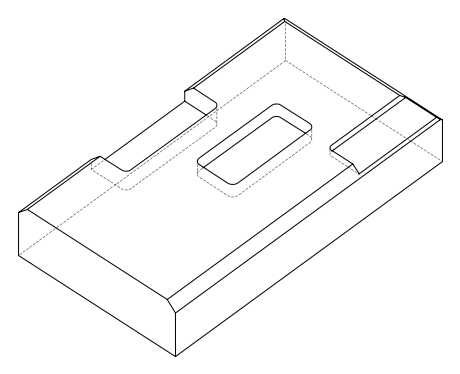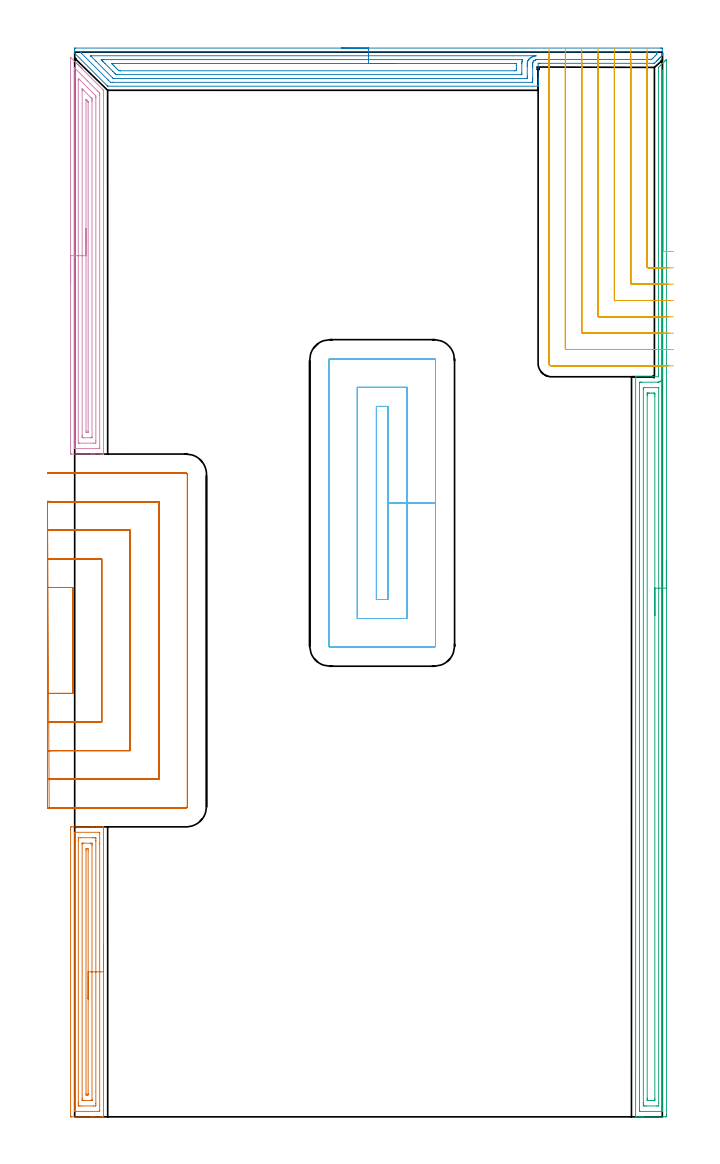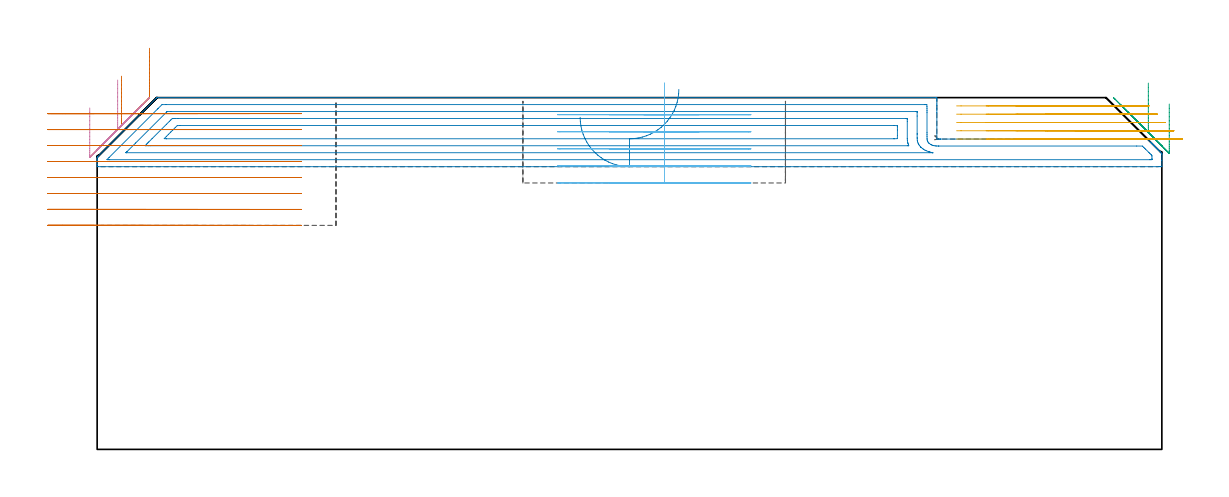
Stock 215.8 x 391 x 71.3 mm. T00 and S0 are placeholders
(PLAN: 7 operations, 2 tool changes, 67.3 min)
(1 AREA_MILL | FG_CHAMFER_SURFACE | UGT0205_001 | 4.46 min | 8277 mm3)
(2 AREA_MILL_1 | FG_CHAMFER_SURFACE_1 | UGT0205_001 | 7.65 min | 21150 mm3)
(3 AREA_MILL_2 | FG_CHAMFER_SURFACE_2 | UGT0205_001 | 10.81 min | 24312 mm3)
(4 AREA_MILL_3 | FG_CHAMFER_SURFACE_3 | UGT0205_001 | 5.79 min | 10552 mm3)
(5 MILL_CORNER_NOTCH_RECTANGULAR | CORNER_NOTCH_RECTANGULAR | NXT0201_009 | Follow Part, ap 2, ae 75% | 9.22 min | 35391 mm3)
(6 MILL_RECTANGULAR_POCKET | POCKET_RECTANGULAR_STRAIGHT | UGT0201_132 | Follow Part, ap 3.5, ae 75% | 7.16 min | 109538 mm3)
(7 MILL_SLOT | SLOT_PARTIAL_RECTANGULAR | UGT0201_132 | Follow Part, ap 3.5, ae 75% | 22.23 min | 170048 mm3)
(TOOL UGT0205_001 | Chamfer Mill 20 x 3 x 45 deg. | D20 FL50 Z2)
(TOOL NXT0201_009 | ENDMILL 8mm [2P460-0800-NA 1630] | D8 FL26 Z6)
(TOOL UGT0201_132 | Carbide End Mill 14.0 | D14 FL30 Z4)
(OP 1 AREA_MILL)
G17 G21 G94 G90
T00 M6
G54
G17 G0 G90 X10.6 Y63.25 S1061 M3
G43 Z81.3 H0
G94 G1 Y63.212 Z80.428 F250.
Y63.098 Z79.563
Y62.909 Z78.712
Y62.647 Z77.88
Y62.313 Z77.074
Y61.91 Z76.3
Y61.442 Z75.564
Y60.91 Z74.872
Y60.321 Z74.229
Y59.678 Z73.639
Y58.986 Z73.108
Y58.25 Z72.64
Y57.476 Z72.237
Y56.67 Z71.903
Y55.838 Z71.641
Y54.986 Z71.452
Y54.122 Z71.338
Y53.25 Z71.3
Y0.157
X10.598 Y0.01 Z71.289
X10.475 Y0.003 Z71.167
X10.345 Y0. Z71.044
X9.98 Z70.679
X9.363 Z70.057
X7.304 Z68.001
X6.738 Z67.432
X6.146 Z66.841
X-1.138 Z59.559
X-1.425 Y0.004 Z59.272
X-1.492 Y0.01 Z59.205
X-1.499 Y0.079 Z59.199
X-1.5 Y0.604 Z59.2
Y105.373
X-1.499 Y105.896 Z59.201
X-1.496 Y106.262 Z59.202
X-1.493 Y106.49 Z59.205
X-1.138 Y106.494 Z59.559
X-0.546 Y106.5 Z60.151
X6.738 Z67.432
X8.179 Z68.876
X9.363 Z70.057
X10.345 Z71.044
X10.475 Y106.497 Z71.167
X10.598 Y106.49 Z71.288
X10.6 Y106.342 Z71.3
Y53.25
X9.186 Z69.886
X9.185 Y2.388 Z69.885
X9.181 Y2.033 Z69.881
X9.179 Y2.018 Z69.879
X9.163 Y2.01 Z69.863
X9.097 Y2.004 Z69.797
X8.995 Y2.001 Z69.695
X0.117 Y2. Z60.817
X-0.032 Y2.003 Z60.668
X-0.058 Y2.007 Z60.642
X-0.079 Y2.013 Z60.621
X-0.081 Y2.046 Z60.619
X-0.085 Y2.206 Z60.615
X-0.086 Y6.223 Z60.614
X-0.085 Y104.112 Z60.615
X-0.081 Y104.467 Z60.619
X-0.079 Y104.482 Z60.621
X-0.063 Y104.49 Z60.637
X0.003 Y104.496 Z60.703
X0.105 Y104.499 Z60.805
X8.983 Y104.5 Z69.683
X9.131 Y104.497 Z69.831
X9.158 Y104.493 Z69.858
X9.179 Y104.487 Z69.879
X9.181 Y104.454 Z69.881
X9.185 Y104.294 Z69.885
X9.186 Y100.266 Z69.886
Y53.25
X7.771 Z68.471
Y4.904
X7.766 Y4.173 Z68.466
X7.764 Y4.018 Z68.464
X7.613 Y4.01 Z68.313
X6.906 Y4.001 Z67.606
X2.362 Y4. Z63.062
X1.654 Y4.003 Z62.354
X1.487 Y4.01 Z62.187
X1.335 Y4.02 Z62.035
X1.332 Y4.173 Z62.032
X1.33 Y4.333 Z62.03
X1.328 Y5.065 Z62.028
Y5.227
X1.329 Y101.596 Z62.029
X1.334 Y102.327 Z62.034
X1.336 Y102.482 Z62.036
X1.487 Y102.49 Z62.187
X2.194 Y102.499 Z62.894
X6.738 Y102.5 Z67.438
X7.446 Y102.497 Z68.146
X7.613 Y102.49 Z68.313
X7.765 Y102.48 Z68.465
X7.768 Y102.327 Z68.468
X7.77 Y102.167 Z68.47
X7.771 Y101.435 Z68.471
Y101.273
Y53.25
X6.357 Z67.057
Y6.346
X6.356 Y6.177 Z67.056
X6.352 Y6.043 Z67.052
X6.35 Y6.01 Z67.05
X6.331 Y6.006 Z67.031
X6.279 Y6.003 Z66.979
X5.863 Y6. Z66.563
X5.821 Z66.521
X3.237 Z63.937
X3.195 Z63.895
X2.827 Y6.01 Z63.527
X2.749 Y6.018 Z63.449
X2.746 Y6.072 Z63.446
X2.744 Y6.129 Z63.444
X2.743 Y6.462 Z63.443
Y6.85
Y100.154
X2.744 Y100.323 Z63.444
X2.748 Y100.457 Z63.448
X2.75 Y100.49 Z63.45
X2.769 Y100.494 Z63.469
X2.821 Y100.497 Z63.521
X3.237 Y100.5 Z63.937
X3.279 Z63.979
X5.863 Z66.563
X5.905 Z66.605
X6.273 Y100.49 Z66.973
X6.351 Y100.482 Z67.051
X6.354 Y100.428 Z67.054
X6.356 Y100.371 Z67.056
X6.357 Y100.038 Z67.057
Y99.65
Y53.25
X4.943 Z65.643
Y8.606
X4.936 Y8.197 Z65.636
X4.924 Y8.01 Z65.624
X4.73 Y8.005 Z65.43
X4.268 Y8.01 Z64.968
X4.164 Y8.018 Z64.864
X4.157 Y8.634 Z64.857
Y97.893
X4.164 Y98.302 Z64.864
X4.176 Y98.49 Z64.876
X4.37 Y98.495 Z65.07
X4.832 Y98.49 Z65.532
X4.936 Y98.481 Z65.636
X4.943 Y97.866 Z65.643
Y53.25
Y52.378 Z65.681
Y51.514 Z65.795
Y50.662 Z65.984
Y49.83 Z66.246
Y49.024 Z66.58
Y48.25 Z66.983
Y47.514 Z67.452
Y46.822 Z67.983
Y46.179 Z68.572
Y45.59 Z69.215
Y45.058 Z69.907
Y44.59 Z70.643
Y44.187 Z71.417
Y43.853 Z72.223
Y43.591 Z73.055
Y43.402 Z73.907
Y43.288 Z74.771
Y43.25 Z75.643
G0 Z81.3
M5
M2
(OP 2 AREA_MILL_1)
G17 G21 G94 G90
T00 M6
G54
G17 G0 G90 X97.9 Y392.5 S1061 M3
G43 Z81.3 H0
Z67.3
G94 G1 X97.938 Z66.428 F250.
X98.052 Z65.564
X98.241 Z64.712
X98.503 Z63.88
X98.837 Z63.074
X99.24 Z62.3
X99.708 Z61.564
X100.24 Z60.872
X100.829 Z60.229
X101.472 Z59.64
X102.164 Z59.108
X102.9 Z58.64
X103.674 Z58.237
X104.48 Z57.903
X105.312 Z57.641
X106.164 Z57.452
X107.028 Z57.338
X107.9 Z57.3
X215.174
X215.413 Y392.498 Z57.302
X215.797 Y392.491 Z57.305
X215.799 Y392.441 Z57.356
X215.8 Y391.211 Z58.584
Y389.937 Z59.861
X215.799 Y389.893 Z59.905
X215.797 Y389.808 Z59.989
X215.77 Y389.773 Z60.025
X215.509 Y389.509 Z60.291
X215.403 Y389.403 Z60.397
X215.174 Y389.172 Z60.625
X215.017 Y389.014 Z60.781
X214.863 Y388.861 Z60.936
X214.727 Y388.725 Z61.072
X214.577 Y388.575 Z61.22
X214.431 Y388.43 Z61.368
X214.28 Y388.279 Z61.519
X214.138 Y388.136 Z61.66
X213.999 Y387.998 Z61.8
X213.833 Y387.832 Z61.966
X213.698 Y387.696 Z62.1
X213.567 Y387.566 Z62.232
X212.992 Y386.993 Z62.805
X212.902 Y386.906 Z62.892
X212.492 Y386.9 Z62.9
X170.919
X170.833 Z62.897
X170.819 Z62.9
X170.476 Y386.898 Z62.898
X170.2 Y386.899 Z62.899
Y381.547 Z68.248
Y381.004 Z68.793
Y380.668 Z69.128
Y380.125 Z69.671
Y379.789 Z70.005
Y379.118 Z70.681
Y378.814 Z70.986
Y378.657 Z71.136
X170.19 Y378.502 Z71.288
X170.029 Y378.5 Z71.3
X12.248
X12.105 Y378.504 Z71.289
X11.969 Y378.631 Z71.168
X0.15 Y390.449 Z59.348
X0.09 Y390.507 Z59.288
X0.01 Y390.598 Z59.193
X0.002 Y390.681 Z59.11
X0. Y391.124 Z58.676
Y391.384 Z58.416
Y392.089 Z57.706
X0.001 Y392.441 Z57.356
X0.003 Y392.491 Z57.305
X0.179 Y392.5 Z57.3
X107.9
Y391.086 Z58.714
X213.386 Y391.085 Z58.715
X213.515 Y391.084 Z58.716
X213.748 Y391.079 Z58.721
X213.791 Y391.072 Z58.728
X213.795 Y391.04 Z58.76
X213.797 Y391.006 Z58.794
X213.798 Y390.805 Z58.995
X213.79 Y390.332 Z59.468
X213.775 Y390.236 Z59.564
X213.714 Y390.17 Z59.63
X213.635 Y390.087 Z59.713
X213.386 Y389.835 Z59.965
X213.193 Y389.643 Z60.157
X212.492 Y388.941 Z60.859
X212.306 Y388.757 Z61.043
X212.121 Y388.575 Z61.225
X211.857 Y388.32 Z61.48
X210.704 Y388.314 Z61.486
X170.609
X170.476 Y388.312 Z61.488
X170.163 Y388.307 Z61.493
X169.874 Y388.288 Z61.512
X169.582 Y388.238 Z61.562
X169.342 Y388.17 Z61.63
X169.168 Y388.103 Z61.697
X168.979 Y388.011 Z61.789
X168.688 Y387.816 Z61.984
X168.624 Y387.76 Z62.04
X168.559 Y387.696 Z62.104
X168.428 Y387.54 Z62.26
X168.353 Y387.424 Z62.376
X168.266 Y387.233 Z62.567
X168.222 Y387.051 Z62.749
X168.21 Y386.818 Z62.982
X168.202 Y386.34 Z63.46
X168.201 Y385.939 Z63.861
X168.2 Y385.541 Z64.259
Y381.547 Z68.253
Y381.148 Z68.652
X168.196 Y380.668 Z69.132
X168.191 Y380.279 Z69.521
X168.168 Y379.921 Z69.879
X167.794 Y379.916 Z69.884
X167.667 Y379.915 Z69.885
X14.036
X13.908
X13.142 Y379.921 Z69.879
X12.383 Y380.668 Z69.132
X12.248 Y380.802 Z68.998
X2.414 Y390.636 Z59.164
X2.051 Y391.009 Z58.791
X2.016 Y391.045 Z58.755
X2.011 Y391.071 Z58.729
X2.127 Y391.079 Z58.721
X2.414 Y391.084 Z58.716
X2.542 Y391.085 Z58.715
X107.9 Y391.086 Z58.714
Y389.672 Z60.128
X168.688 Y389.671 Z60.129
X169.361
X169.362 Y389.67 Z60.13
X168.87 Y389.559 Z60.241
X168.688 Y389.513 Z60.287
X168.641 Y389.5 Z60.3
X168.496 Y389.453 Z60.347
X168. Y389.251 Z60.549
X167.794 Y389.151 Z60.649
X167.437 Y388.926 Z60.874
X167.285 Y388.824 Z60.976
X166.984 Y388.575 Z61.225
X166.941 Y388.535 Z61.265
X166.9 Y388.494 Z61.306
X166.654 Y388.194 Z61.606
X166.552 Y388.039 Z61.761
X166.474 Y387.908 Z61.892
X166.376 Y387.696 Z62.104
X166.283 Y387.424 Z62.376
X166.227 Y387.153 Z62.647
X166.21 Y386.818 Z62.982
X166.203 Y386.625 Z63.175
X166.2 Y385.939 Z63.861
Y385.749 Z64.051
Y382.235 Z67.565
X166.198 Y381.547 Z68.253
X166.195 Y381.361 Z68.439
X166.19 Y381.336 Z68.464
X166.172 Y381.334 Z68.466
X166.117 Y381.331 Z68.469
X166.007 Y381.329 Z68.471
X14.93
X14.255 Y381.33 Z68.47
X14.203 Y381.333 Z68.467
X14.18 Y381.335 Z68.465
X14.126 Y381.382 Z68.418
X14.036 Y381.465 Z68.335
X7.803 Y387.696 Z62.104
X6.046 Y389.453 Z60.347
X5.99 Y389.51 Z60.29
X5.867 Y389.641 Z60.159
X5.845 Y389.666 Z60.134
X5.851 Y389.668 Z60.132
X5.87 Y389.67 Z60.13
X5.892 Y389.671 Z60.129
X5.99
X107.9 Y389.672 Z60.128
Y388.257 Z61.543
X164.219
X164.409 Y388.255 Z61.545
X164.477 Y388.253 Z61.547
X164.505 Y388.251 Z61.549
X164.426 Y388.027 Z61.773
X164.359 Y387.828 Z61.972
X164.318 Y387.696 Z62.104
X164.298 Y387.619 Z62.181
X164.219 Y387.211 Z62.589
X164.201 Y386.835 Z62.965
X164.2 Y386.818 Z62.982
Y383.304 Z66.496
X164.194 Y382.874 Z66.926
X164.19 Y382.767 Z67.033
X164.186 Y382.749 Z67.051
X164.154 Y382.747 Z67.053
X164.086 Y382.745 Z67.055
X163.895 Y382.743 Z67.057
X16.394
X15.824 Y382.744 Z67.056
X15.497 Y382.746 Z67.054
X15.22 Y382.75 Z67.05
X14.93 Y383.025 Z66.775
X14.647 Y383.304 Z66.496
X14.036 Y383.913 Z65.887
X11.131 Y386.818 Z62.982
X10.46 Y387.489 Z62.311
X10.254 Y387.696 Z62.104
X10.056 Y387.899 Z61.901
X9.718 Y388.251 Z61.549
X9.893 Y388.253 Z61.547
X10.46 Y388.256 Z61.544
X10.783 Y388.257 Z61.543
X107.9
Y386.843 Z62.957
X161.512
X161.537 Y386.842 Z62.958
X162.19 Y386.818 Z62.982
X162.199 Y386.167 Z63.633
X162.2 Y385.061 Z64.739
X162.197 Y384.412 Z65.388
X162.19 Y384.182 Z65.618
X161.562 Y384.158 Z65.642
X161.537 Y384.157 Z65.643
X16.743 Y384.158 Z65.642
X16.717
X16.228 Y384.182 Z65.618
X15.824 Y384.577 Z65.223
X15.338 Y385.061 Z64.739
X14.93 Y385.469 Z64.331
X14.459 Y385.939 Z63.861
X14.036 Y386.365 Z63.435
X13.592 Y386.818 Z62.982
X14.011 Y386.842 Z62.958
X14.036
X107.9 Y386.843 Z62.957
X108.772 Z62.995
X109.636 Z63.109
X110.488 Z63.298
X111.32 Z63.56
X112.126 Z63.894
X112.9 Z64.297
X113.636 Z64.765
X114.328 Z65.296
X114.971 Z65.886
X115.56 Z66.529
X116.092 Z67.221
X116.56 Z67.957
X116.963 Z68.731
X117.297 Z69.537
X117.559 Z70.369
X117.748 Z71.22
X117.862 Z72.085
X117.9 Z72.957
G0 Z81.3
M5
M2
(OP 3 AREA_MILL_2)
G17 G21 G94 G90
T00 M6
G54
G17 G0 G90 X217.3 Y204.15 S1061 M3
G43 Z81.3 H0
Z70.
G94 G1 Y204.112 Z69.128 F250.
Y203.998 Z68.264
Y203.809 Z67.412
Y203.547 Z66.58
Y203.213 Z65.774
Y202.81 Z65.
Y202.341 Z64.264
Y201.81 Z63.572
Y201.221 Z62.929
Y200.578 Z62.34
Y199.886 Z61.808
Y199.15 Z61.34
Y198.376 Z60.937
Y197.57 Z60.603
Y196.738 Z60.341
Y195.886 Z60.152
Y195.022 Z60.038
Y194.15 Z60.
Y1.123
X217.299 Y0.625 Z60.001
X217.296 Y0.234 Z60.003
X217.292 Y0.01 Z60.005
X216.912 Y0.006 Z60.386
X216.298 Y0. Z60.999
X209.019 Z68.275
X208.492 Z68.805
X208.142 Z69.154
X207.615 Z69.681
X207.265 Z70.03
X206.31 Z70.99
X206.154 Y0.001 Z71.138
X206.121 Y0.002 Z71.171
X206.003 Y0.01 Z71.288
X206. Y0.178 Z71.3
Y271.47
X206.005 Y271.79 Z71.291
X206.286 Y271.8 Z71.011
X214.4 Z62.9
Y272.039
Y272.347
X214.399 Y272.364 Z62.896
X214.4 Y272.787 Z62.9
Y384.993
X214.406 Y385.402 Z62.892
X214.494 Y385.495 Z62.804
X215.242 Y386.242 Z62.058
X215.482 Y386.483 Z61.816
X215.596 Y386.598 Z61.7
X216.171 Y387.171 Z61.129
X216.376 Y387.377 Z60.922
X216.473 Y387.475 Z60.823
X216.674 Y387.675 Z60.625
X216.743 Y387.743 Z60.557
X217.172 Y388.173 Z60.127
X217.274 Y388.27 Z60.024
X217.294 Y388.283 Z60.003
X217.299 Y388.27 Z59.999
X217.3 Y194.15 Z60.
X215.886 Z61.414
X215.885 Y2.566 Z61.415
X215.884 Y2.413 Z61.416
X215.879 Y2.044 Z61.421
X215.873 Y2.01 Z61.427
X215.806 Y2.006 Z61.494
X215.698 Y2.002 Z61.602
X215.563 Y2. Z61.737
X207.67 Y2.001 Z69.63
X207.483 Y2.004 Z69.817
X207.45 Y2.007 Z69.85
X207.421 Y2.012 Z69.879
X207.42 Y2.055 Z69.88
X207.416 Y2.26 Z69.884
X207.415 Y2.413 Z69.885
X207.414 Y3.155 Z69.886
X207.415 Y269.53 Z69.885
X207.416 Y269.683 Z69.884
X207.419 Y269.774 Z69.881
X207.42 Y269.789 Z69.88
X207.528 Y269.793 Z69.772
X207.682 Y269.797 Z69.618
X207.912 Y269.8 Z69.388
X208.027 Z69.273
X214.164 Y269.801 Z63.136
X214.281 Y269.805 Z63.019
X214.47 Y269.812 Z62.83
X214.645 Y269.841 Z62.655
X214.904 Y269.941 Z62.396
X215.158 Y270.123 Z62.142
X215.371 Y270.359 Z61.929
X215.51 Y270.577 Z61.79
X215.595 Y270.749 Z61.705
X215.671 Y270.947 Z61.629
X215.739 Y271.187 Z61.561
X215.788 Y271.47 Z61.512
X215.795 Y271.524 Z61.505
X215.806 Y271.704 Z61.494
X215.815 Y272.364 Z61.485
Y272.387
X215.814 Y276.701 Z61.486
X215.815 Y384.099 Z61.485
X215.816 Y384.145 Z61.484
X215.821 Y384.317 Z61.479
X215.826 Y384.364 Z61.474
X215.879 Y384.407 Z61.421
X215.883 Y384.254 Z61.417
X215.884 Y384.099 Z61.416
X215.886 Y383.53 Z61.414
Y194.15
X214.472 Z62.828
X214.471 Y4.901 Z62.829
X214.466 Y4.201 Z62.834
X214.464 Y4.014 Z62.836
X214.281 Y4.01 Z63.019
X213.6 Y4.001 Z63.7
X209.896 Y4. Z67.404
X209.214 Y4.002 Z68.086
X209.019 Y4.008 Z68.281
X208.835 Y4.016 Z68.465
X208.832 Y4.201 Z68.468
X208.83 Y4.394 Z68.47
X208.829 Y5.095 Z68.471
X208.828 Y5.289 Z68.472
X208.829 Y267.195 Z68.471
X208.831 Y267.39 Z68.469
X208.836 Y267.776 Z68.464
X208.84 Y267.792 Z68.46
X208.849 Y267.794 Z68.451
X208.872 Y267.798 Z68.428
X208.921 Y267.799 Z68.379
X209.019 Y267.8 Z68.281
X214.373 Z62.927
X214.449 Y267.795 Z62.851
X214.465 Y267.792 Z62.835
X214.468 Y267.787 Z62.832
X214.47 Y267.775 Z62.83
X214.471 Y267.76 Z62.829
Y267.701
X214.472 Y194.15 Z62.828
X213.057 Z64.243
Y6.883
X213.056 Y6.344 Z64.244
X213.053 Y6.162 Z64.247
X213.05 Y6.026 Z64.25
X212.959 Y6.01 Z64.341
X212.516 Y6. Z64.784
X210.762 Z66.538
X210.342 Y6.01 Z66.958
X210.249 Y6.016 Z67.051
X210.246 Y6.08 Z67.054
X210.245 Y6.147 Z67.055
X210.243 Y6.529 Z67.057
Y6.883
Y264.86
X210.244 Y265.213 Z67.056
X210.248 Y265.749 Z67.052
X210.249 Y265.782 Z67.051
X210.271 Y265.79 Z67.029
X210.341 Y265.794 Z66.959
X210.485 Y265.798 Z66.815
X210.773 Y265.8 Z66.527
X211.074 Z66.226
X211.951 Z65.349
X212.527 Y265.797 Z64.773
X212.835 Y265.793 Z64.465
X213.05 Y265.779 Z64.25
X213.054 Y265.57 Z64.246
X213.056 Y265.213 Z64.244
X213.057 Y264.673 Z64.243
Y194.15
Y193.278 Z64.281
Y192.413 Z64.395
Y191.562 Z64.583
Y190.73 Z64.846
Y189.924 Z65.18
Y189.15 Z65.582
Y188.414 Z66.051
Y187.722 Z66.582
Y187.079 Z67.172
Y186.49 Z67.815
Y185.958 Z68.507
Y185.49 Z69.243
Y185.087 Z70.017
Y184.753 Z70.823
Y184.491 Z71.655
Y184.302 Z72.506
Y184.188 Z73.371
Y184.15 Z74.243
G0 Z81.3
M5
M2
(OP 4 AREA_MILL_3)
G17 G21 G94 G90
T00 M6
G54
G17 G0 G90 X-1.5 Y306.25 S1061 M3
G43 Z81.3 H0
Z69.2
G94 G1 Y306.288 Z68.328 F250.
Y306.402 Z67.463
Y306.591 Z66.612
Y306.853 Z65.78
Y307.187 Z64.974
Y307.59 Z64.2
Y308.058 Z63.464
Y308.59 Z62.772
Y309.179 Z62.129
Y309.822 Z61.54
Y310.514 Z61.008
Y311.25 Z60.54
Y312.024 Z60.137
Y312.83 Z59.803
Y313.662 Z59.541
Y314.514 Z59.352
Y315.378 Z59.238
Y316.25 Z59.2
Y389.044
X-1.499 Y389.096 Z59.199
X-1.498 Z59.2
X-1.495 Z59.202
X0.686 Y386.914 Z61.386
X0.884 Y386.717 Z61.582
X1.05 Y386.553 Z61.744
X1.209 Y386.392 Z61.907
X1.33 Y386.271 Z62.028
X1.487 Y386.115 Z62.182
X1.639 Y385.963 Z62.336
X1.776 Y385.825 Z62.474
X1.925 Y385.678 Z62.62
X2.068 Y385.533 Z62.766
X2.222 Y385.379 Z62.92
X2.362 Y385.24 Z63.058
X2.497 Y385.104 Z63.195
X2.668 Y384.933 Z63.366
X10.249 Y377.351 Z70.948
X10.548 Y377.05 Z71.244
X10.596 Y376.994 Z71.289
X10.6 Y376.905 Z71.3
Y243.553
X10.598 Y243.41 Z71.289
X10.478 Y243.403 Z71.171
X10.352 Y243.4 Z71.051
X9.963 Z70.662
X9.363 Z70.057
X7.313 Z68.01
X6.738 Z67.432
X6.15 Z66.845
X-1.138 Z59.559
X-1.429 Y243.404 Z59.268
X-1.492 Y243.41 Z59.205
X-1.499 Y243.475 Z59.199
X-1.5 Y243.999 Z59.2
Y316.25
X-0.086 Z60.614
X-0.085 Y384.752 Z60.615
X-0.083 Y384.933 Z60.617
X-0.079 Y385.138 Z60.621
X-0.075 Y385.213 Z60.625
X-0.026 Y385.167 Z60.674
X0.215 Y384.933 Z60.915
X4.677 Y380.473 Z65.377
X8.488 Y376.662 Z69.188
X9.131 Y376.013 Z69.831
X9.175 Y375.964 Z69.875
X9.179 Y375.923 Z69.879
X9.182 Y375.835 Z69.882
X9.184 Y375.658 Z69.884
X9.186 Y375.302 Z69.886
Y375.121
X9.185 Y245.964 Z69.885
X9.184 Y245.783 Z69.884
X9.18 Y245.429 Z69.88
X9.179 Y245.414 Z69.879
X9.155 Y245.41 Z69.855
X9.089 Y245.404 Z69.789
X8.989 Y245.401 Z69.689
X0.112 Z60.812
X-0.032 Y245.404 Z60.668
X-0.058 Y245.407 Z60.642
X-0.079 Y245.411 Z60.621
X-0.08 Y245.443 Z60.62
X-0.084 Y245.601 Z60.616
X-0.085 Y245.783 Z60.615
X-0.086 Y246.494 Z60.614
Y316.25
X1.328 Z62.028
Y380.635
X1.329 Y381.365 Z62.029
X1.335 Z62.035
X7.613 Y375.088 Z68.313
X7.716 Y374.979 Z68.416
X7.764 Y374.925 Z68.464
X7.768 Y374.715 Z68.468
X7.771 Y374.391 Z68.471
Y374.229
Y248.297
X7.767 Y247.567 Z68.467
X7.764 Y247.412 Z68.464
X7.613 Y247.408 Z68.313
X6.901 Y247.4 Z67.601
X1.65 Y247.401 Z62.35
X1.487 Y247.406 Z62.187
X1.335 Y247.415 Z62.035
X1.331 Y247.567 Z62.031
X1.329 Y247.728 Z62.029
X1.328 Y316.25 Z62.028
X2.743 Z63.443
Y376.905
X2.744 Y377.408 Z63.444
X2.746 Y377.48 Z63.446
X2.747 Y377.487 Z63.447
X2.806 Y377.435 Z63.506
X2.933 Y377.315 Z63.633
X3.132 Y377.119 Z63.832
X3.237 Y377.014 Z63.937
X6.022 Y374.229 Z66.722
X6.186 Y374.06 Z66.886
X6.298 Y373.941 Z66.998
X6.351 Y373.877 Z67.051
X6.353 Y373.85 Z67.053
X6.356 Y373.727 Z67.056
X6.357 Y373.337 Z67.057
Y372.833
Y249.739
X6.355 Y249.571 Z67.055
X6.35 Y249.437 Z67.05
X6.347 Y249.409 Z67.047
X6.327 Y249.406 Z67.027
X6.276 Y249.403 Z66.976
X5.863 Y249.4 Z66.563
X3.237 Z63.937
X3.189 Z63.889
X2.83 Y249.409 Z63.53
X2.749 Y249.413 Z63.449
X2.746 Y249.467 Z63.446
X2.744 Y249.525 Z63.444
X2.743 Y249.855 Z63.443
Y250.243
Y316.25
X4.157 Z64.857
Y373.337
X4.159 Y373.51 Z64.859
X4.162 Y373.596 Z64.862
X4.163 Y373.623 Z64.863
X4.184 Y373.606 Z64.884
X4.265 Y373.531 Z64.965
X4.463 Y373.337 Z65.163
X4.726 Y373.069 Z65.426
X4.906 Y372.884 Z65.606
X4.936 Y372.837 Z65.636
X4.938 Y372.791 Z65.638
X4.941 Y372.691 Z65.641
X4.943 Y372.491 Z65.643
Y372.445
X4.942 Y251.59 Z65.642
X4.941 Y251.487 Z65.641
X4.939 Y251.437 Z65.639
X4.937 Y251.418 Z65.637
X4.917 Y251.41 Z65.617
X4.723 Y251.404 Z65.423
X4.27 Y251.41 Z64.97
X4.164 Y251.412 Z64.864
X4.157 Y252.027 Z64.857
Y316.25
Y317.122 Z64.895
Y317.986 Z65.009
Y318.838 Z65.198
Y319.67 Z65.46
Y320.476 Z65.794
Y321.25 Z66.197
Y321.986 Z66.665
Y322.678 Z67.196
Y323.321 Z67.786
Y323.91 Z68.429
Y324.442 Z69.121
Y324.91 Z69.857
Y325.313 Z70.631
Y325.647 Z71.437
Y325.909 Z72.269
Y326.098 Z73.12
Y326.212 Z73.985
Y326.25 Z74.857
G0 Z81.3
M5
M2
(OP 5 MILL_CORNER_NOTCH_RECTANGULAR)
G17 G21 G94 G90
T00 M6
G54
G17 G0 G90 X204.2 Y385.68 S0 M3
G43 Z81.3 H1
Z69.62
G94 G1 Y382.68 F250.
Y306.196 F500.
G3 X204.596 Y305.8 R0.4
G1 X210.18
X213.18 F250.
G0 Z81.3
X198.2 Y385.68
Z69.62
G1 Y382.68
Y300.197 F500.
G3 X198.597 Y299.8 R0.4
G1 X210.18
X213.18 F250.
G0 Z81.3
X192.2 Y385.68
Z69.62
G1 Y382.68
Y294.197 F500.
G3 X192.597 Y293.8 R0.4
G1 X210.18
X213.18 F250.
G0 Z81.3
X186.2 Y385.68
Z69.62
G1 Y382.68
Y288.197 F500.
G3 X186.597 Y287.8 R0.4
G1 X210.18
X213.18 F250.
G0 Z81.3
X180.2 Y385.68
Z69.62
G1 Y382.68
Y282.197 F500.
G3 X180.597 Y281.8 R0.4
G1 X210.18
X213.18 F250.
G0 Z81.3
X174.2 Y385.68
Z69.62
G1 Y382.68
Y276.7 F500.
G3 X175.1 Y275.8 R0.9
G1 X210.18
X213.18 F250.
G0 Z81.3
X210.2 Y386.603
Z67.94
G1 Y383.603
Y312.196 F500.
G3 X210.596 Y311.8 R0.4
G1 X211.859
X214.859 F250.
G0 Z81.3
X204.2 Y387.36
Z67.94
G1 Y384.36
Y306.196 F500.
G3 X204.596 Y305.8 R0.4
G1 X211.859
X214.859 F250.
G0 Z81.3
X198.2 Y387.36
Z67.94
G1 Y384.36
Y300.197 F500.
G3 X198.597 Y299.8 R0.4
G1 X211.859
X214.859 F250.
G0 Z81.3
X192.2 Y387.36
Z67.94
G1 Y384.36
Y294.197 F500.
G3 X192.597 Y293.8 R0.4
G1 X211.859
X214.859 F250.
G0 Z81.3
X186.2 Y387.36
Z67.94
G1 Y384.36
Y288.197 F500.
G3 X186.597 Y287.8 R0.4
G1 X211.859
X214.859 F250.
G0 Z81.3
X180.2 Y387.36
Z67.94
G1 Y384.36
Y282.197 F500.
G3 X180.597 Y281.8 R0.4
G1 X211.859
X214.859 F250.
G0 Z81.3
X174.2 Y387.36
Z67.94
G1 Y384.36
Y276.7 F500.
G3 X175.1 Y275.8 R0.9
G1 X211.859
X214.859 F250.
G0 Z81.3
X210.2 Y388.985
Z66.26
G1 Y385.985
Y312.196 F500.
G3 X210.596 Y311.8 R0.4
G1 X213.539
X216.539 F250.
G0 Z81.3
X204.2 Y389.04
Z66.26
G1 Y386.04
Y306.196 F500.
G3 X204.596 Y305.8 R0.4
G1 X213.539
X216.539 F250.
G0 Z81.3
X198.2 Y389.04
Z66.26
G1 Y386.04
Y300.197 F500.
G3 X198.597 Y299.8 R0.4
G1 X213.539
X216.539 F250.
G0 Z81.3
X192.2 Y389.04
Z66.26
G1 Y386.04
Y294.197 F500.
G3 X192.597 Y293.8 R0.4
G1 X213.539
X216.539 F250.
G0 Z81.3
X186.2 Y389.04
Z66.26
G1 Y386.04
Y288.197 F500.
G3 X186.597 Y287.8 R0.4
G1 X213.539
X216.539 F250.
G0 Z81.3
X180.2 Y389.04
Z66.26
G1 Y386.04
Y282.197 F500.
G3 X180.597 Y281.8 R0.4
G1 X213.539
X216.539 F250.
G0 Z81.3
X174.2 Y389.04
Z66.26
G1 Y386.04
Y276.7 F500.
G3 X175.1 Y275.8 R0.9
G1 X213.539
X216.539 F250.
G0 Z81.3
X210.2 Y390.72
Z64.58
G1 Y387.72
Y312.196 F500.
G3 X210.596 Y311.8 R0.4
G1 X215.219
X218.219 F250.
G0 Z81.3
X204.2 Y390.72
Z64.58
G1 Y387.72
Y306.196 F500.
G3 X204.596 Y305.8 R0.4
G1 X215.219
X218.219 F250.
G0 Z81.3
X198.2 Y390.72
Z64.58
G1 Y387.72
Y300.197 F500.
G3 X198.597 Y299.8 R0.4
G1 X215.219
X218.219 F250.
G0 Z81.3
X192.2 Y390.72
Z64.58
G1 Y387.72
Y294.197 F500.
G3 X192.597 Y293.8 R0.4
G1 X215.219
X218.219 F250.
G0 Z81.3
X186.2 Y390.72
Z64.58
G1 Y387.72
Y288.197 F500.
G3 X186.597 Y287.8 R0.4
G1 X215.219
X218.219 F250.
G0 Z81.3
X180.2 Y390.719
Z64.58
G1 Y387.719
Y282.197 F500.
G3 X180.597 Y281.8 R0.4
G1 X215.219
X218.219 F250.
G0 Z81.3
X174.2 Y390.719
Z64.58
G1 Y387.719
Y276.7 F500.
G3 X175.1 Y275.8 R0.9
G1 X215.219
X218.219 F250.
G0 Z81.3
X216.2 Y390.656
Z62.9
G1 Y387.656
Y318.196 F500.
G3 X216.596 Y317.8 R0.4
G2 X216.898 Y317.801 R42.
G1 X219.898 F250.
G0 Z81.3
X210.2 Y392.399
Z62.9
G1 Y389.399
Y312.196 F500.
G3 X210.596 Y311.8 R0.4
G1 X216.898
X219.898 F250.
G0 Z81.3
X204.2 Y392.399
Z62.9
G1 Y389.399
Y306.196 F500.
G3 X204.596 Y305.8 R0.4
G1 X216.898
X219.898 F250.
G0 Z81.3
X198.2 Y392.399
Z62.9
G1 Y389.399
Y300.197 F500.
G3 X198.597 Y299.8 R0.4
G1 X216.898
X219.898 F250.
G0 Z81.3
X192.2 Y392.399
Z62.9
G1 Y389.399
Y294.197 F500.
G3 X192.597 Y293.8 R0.4
G1 X216.898
X219.898 F250.
G0 Z81.3
X186.2 Y392.399
Z62.9
G1 Y389.399
Y288.197 F500.
G3 X186.597 Y287.8 R0.4
G1 X216.898
X219.898 F250.
G0 Z81.3
X180.2 Y392.399
Z62.9
G1 Y389.399
Y282.197 F500.
G3 X180.597 Y281.8 R0.4
G1 X216.898
X219.898 F250.
G0 Z81.3
X174.2 Y392.399
Z62.9
G1 Y389.399
Y276.7 F500.
G3 X175.1 Y275.8 R0.9
G1 X216.898
X219.898 F250.
G0 Z81.3
M5
M2
(OP 6 MILL_RECTANGULAR_POCKET)
G17 G21 G94 G90
T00 M6
G54
G17 G0 G90 X115. Y201.341 S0 M3
G43 Z81.3 H0
Z74.3
G94 G1 Y225.45 Z67.84 F250.
Y260.9 F500.
X110.8
Y190.
X115.
Y225.45
X122.
Y267.9
X103.8
Y183.
X122.
Y225.45
X132.5
Y277.9
G3 X132. Y278.4 R0.5
G1 X93.8
G3 X93.3 Y277.9 R0.5
G1 Y173.
G3 X93.8 Y172.5 R0.5
G1 X132.
G3 X132.5 Y173. R0.5
G1 Y225.45
Y226.45
G0 X115. Y201.341 Z70.84
G1 Y225.45 Z64.38 F250.
Y260.9 F500.
X110.8
Y190.
X115.
Y225.45
X122.
Y267.9
X103.8
Y183.
X122.
Y225.45
X132.5
Y277.9
G3 X132. Y278.4 R0.5
G1 X93.8
G3 X93.3 Y277.9 R0.5
G1 Y173.
G3 X93.8 Y172.5 R0.5
G1 X132.
G3 X132.5 Y173. R0.5
G1 Y225.45
Y226.45
G0 X115. Y201.341 Z67.38
G1 Y225.45 Z60.92 F250.
Y260.9 F500.
X110.8
Y190.
X115.
Y225.45
X122.
Y267.9
X103.8
Y183.
X122.
Y225.45
X132.5
Y277.9
G3 X132. Y278.4 R0.5
G1 X93.8
G3 X93.3 Y277.9 R0.5
G1 Y173.
G3 X93.8 Y172.5 R0.5
G1 X132.
G3 X132.5 Y173. R0.5
G1 Y225.45
Y226.45
G0 X115. Y201.341 Z63.92
G1 Y225.45 Z57.46 F250.
Y260.9 F500.
X110.8
Y190.
X115.
Y225.45
X122.
Y267.9
X103.8
Y183.
X122.
Y225.45
X132.5
Y277.9
G3 X132. Y278.4 R0.5
G1 X93.8
G3 X93.3 Y277.9 R0.5
G1 Y173.
G3 X93.8 Y172.5 R0.5
G1 X132.
G3 X132.5 Y173. R0.5
G1 Y225.45
Y226.45
G0 X115. Y201.341 Z60.46
G1 Y225.45 Z54. F250.
Y260.9 F500.
X110.8
Y190.
X115.
Y225.45
X122.
Y267.9
X103.8
Y183.
X122.
Y225.45
X132.5
Y277.9
G3 X132. Y278.4 R0.5
G1 X93.8
G3 X93.3 Y277.9 R0.5
G1 Y173.
G3 X93.8 Y172.5 R0.5
G1 X132.
G3 X132.5 Y173. R0.5
G1 Y225.45
Y226.45
G0 Z81.3
M5
M2
(OP 7 MILL_SLOT)
G17 G21 G94 G90
T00 M6
G54
G17 G0 G90 X-10. Y155.449 S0 M3
G43 Z81.3 H0
Z68.062
G94 G1 X-7. Y155.495 F250.
G2 X-6.353 Y155.5 R42. F500.
G1 X-0.6
Y194.4
X-6.35
G2 X-7. Y194.405 R42.
G1 X-10. Y194.451 F250.
X-9.999 Y144.932
X-7. Y144.993
G2 X-6.353 Y145. R31.5 F500.
G1 X9.9
Y204.9
X-6.35
G2 X-7. Y204.907 R31.5
G1 X-9.999 Y204.969 F250.
Y134.398
X-7. Y134.49
G2 X-6.353 Y134.5 R21. F500.
G1 X20.4
Y215.4
X-6.35
G2 X-7. Y215.41 R21.
G1 X-9.999 Y215.503 F250.
X-9.994 Y123.795
X-7. Y123.98
G2 X-6.353 Y124. R10.5 F500.
G1 X30.9
Y225.9
X-6.35
G2 X-7. Y225.92 R10.5
G1 X-9.994 Y226.106 F250.
X-9.353 Y113.5
X-6.353
X40.9 F500.
G3 X41.4 Y114. R0.5
G1 Y235.9
G3 X40.9 Y236.4 R0.5
G1 X-6.35
X-9.35 F250.
G0 X-10. Y155.5 Z64.825
G1 X-7.
X-0.6 F500.
Y194.4
X-7.
X-10. F250.
Y145.
X-7.
X9.9 F500.
Y204.9
X-7.
X-10. F250.
Y134.5
X-7.
X20.4 F500.
Y215.4
X-7.
X-10. F250.
Y124.
X-7.
X30.9 F500.
Y225.9
X-7.
X-10. F250.
Y113.5
X-7.
X40.9 F500.
G3 X41.4 Y114. R0.5
G1 Y235.9
G3 X40.9 Y236.4 R0.5
G1 X-7.
X-10. F250.
G0 Y155.5 Z61.587
G1 X-7.
X-0.6 F500.
Y194.4
X-7.
X-10. F250.
Y145.
X-7.
X9.9 F500.
Y204.9
X-7.
X-10. F250.
Y134.5
X-7.
X20.4 F500.
Y215.4
X-7.
X-10. F250.
Y124.
X-7.
X30.9 F500.
Y225.9
X-7.
X-10. F250.
Y113.5
X-7.
X40.9 F500.
G3 X41.4 Y114. R0.5
G1 Y235.9
G3 X40.9 Y236.4 R0.5
G1 X-7.
X-10. F250.
G0 Y155.5 Z58.35
G1 X-7.
X-0.6 F500.
Y194.4
X-7.
X-10. F250.
Y145.
X-7.
X9.9 F500.
Y204.9
X-7.
X-10. F250.
Y134.5
X-7.
X20.4 F500.
Y215.4
X-7.
X-10. F250.
Y124.
X-7.
X30.9 F500.
Y225.9
X-7.
X-10. F250.
Y113.5
X-7.
X40.9 F500.
G3 X41.4 Y114. R0.5
G1 Y235.9
G3 X40.9 Y236.4 R0.5
G1 X-7.
X-10. F250.
G0 Y155.5 Z55.112
G1 X-7.
X-0.6 F500.
Y194.4
X-7.
X-10. F250.
Y145.
X-7.
X9.9 F500.
Y204.9
X-7.
X-10. F250.
Y134.5
X-7.
X20.4 F500.
Y215.4
X-7.
X-10. F250.
Y124.
X-7.
X30.9 F500.
Y225.9
X-7.
X-10. F250.
Y113.5
X-7.
X40.9 F500.
G3 X41.4 Y114. R0.5
G1 Y235.9
G3 X40.9 Y236.4 R0.5
G1 X-7.
X-10. F250.
G0 Y155.5 Z51.875
G1 X-7.
X-0.6 F500.
Y194.4
X-7.
X-10. F250.
Y145.
X-7.
X9.9 F500.
Y204.9
X-7.
X-10. F250.
Y134.5
X-7.
X20.4 F500.
Y215.4
X-7.
X-10. F250.
Y124.
X-7.
X30.9 F500.
Y225.9
X-7.
X-10. F250.
Y113.5
X-7.
X40.9 F500.
G3 X41.4 Y114. R0.5
G1 Y235.9
G3 X40.9 Y236.4 R0.5
G1 X-7.
X-10. F250.
G0 Y155.5 Z48.637
G1 X-7.
X-0.6 F500.
Y194.4
X-7.
X-10. F250.
Y145.
X-7.
X9.9 F500.
Y204.9
X-7.
X-10. F250.
Y134.5
X-7.
X20.4 F500.
Y215.4
X-7.
X-10. F250.
Y124.
X-7.
X30.9 F500.
Y225.9
X-7.
X-10. F250.
Y113.5
X-7.
X40.9 F500.
G3 X41.4 Y114. R0.5
G1 Y235.9
G3 X40.9 Y236.4 R0.5
G1 X-7.
X-10. F250.
G0 Y155.5 Z45.4
G1 X-7.
X-0.6 F500.
Y194.4
X-7.
X-10. F250.
Y145.
X-7.
X9.9 F500.
Y204.9
X-7.
X-10. F250.
Y134.5
X-7.
X20.4 F500.
Y215.4
X-7.
X-10. F250.
Y124.
X-7.
X30.9 F500.
Y225.9
X-7.
X-10. F250.
Y113.5
X-7.
X40.9 F500.
G3 X41.4 Y114. R0.5
G1 Y235.9
G3 X40.9 Y236.4 R0.5
G1 X-7.
X-10. F250.
G0 Z81.3
M5
M2
